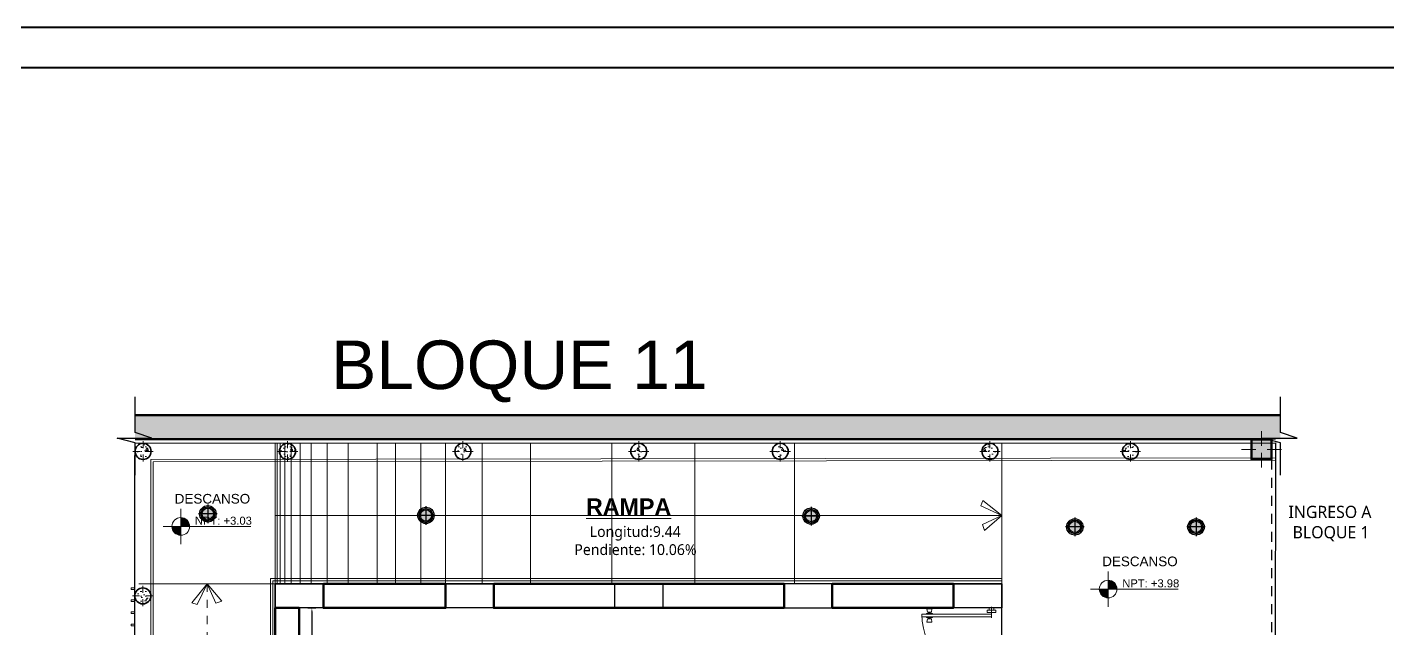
# Model space of a CAD drawing. Header units: metres. Extents: x 44 to 146, y 191 to 279.
# Drawn here: x 63.42 to 80.38, y 271.35 to 278.84 of the extents above; entities that cross this region are included whole.
import ezdxf

# ---------------------------------------------------------------- set-up
doc = ezdxf.new("R2010")
doc.units = ezdxf.units.M
doc.linetypes.add('DASHED2', pattern=[0.375, 0.25, -0.125])
doc.linetypes.add('HIDDEN2', pattern=[0.1875, 0.125, -0.0625])
for name, color, linetype, lineweight in [('0_Pluma_Nº__1', 8, 'Continuous', 0), ('COLUMNAS 50', 7, 'Continuous', 50), ('flechas', 180, 'Continuous', 15), ('GRAFO 0 BLANCO', 7, 'Continuous', 0), ('GRAFO01', 7, 'Continuous', 0), ('letras sr', 7, 'Continuous', 5), ('linea 001', 252, 'Continuous', 0), ('Muros el', 7, 'Continuous', 50), ('Proyeccciones', 1, 'DASHED2', 18), ('Structural - Bearing_Pen_No__20', 1, 'Continuous', 0), ('TEXTO 100', 7, 'Continuous', 20), ('TOMACORRIENTE', 5, 'HIDDEN2', 30)]:
    doc.layers.add(name, color=color, linetype=linetype, lineweight=lineweight)
doc.layers.add('ALUMBRADO', color=1, linetype='Continuous')
doc.layers.add('CELOSIA', color=40, linetype='Continuous')
doc.layers.add('Structural - Bearing_Pen_No__169', color=7, linetype='Continuous', lineweight=13, true_color=0x68b353)
doc.layers.add('Structural - Bearing_Pen_No__28', color=7, linetype='Continuous', lineweight=35, true_color=0xa80f02)
doc.styles.add('Generales', font='trebuc.ttf', dxfattribs={"height": 0.22})
doc.styles.add('GENERATED_STYLE_1', font='arialbd.ttf')
doc.styles.add('Santa Rosa 1 50', font='trebuc.ttf')
doc.styles.add('TITULOS', font='swissek.ttf')

# ---------------------------------------------------------------- blocks, each defined once
blk = doc.blocks.new('CC 20')
at = {"layer": 'Structural - Bearing_Pen_No__169', "linetype": 'Continuous', "lineweight": 13, "true_color": 0x68b353}
h = blk.add_hatch(dxfattribs=at)
h.set_pattern_fill('STRUCTURAL_CONCRETE', color=85, scale=0.5, style=0, pattern_type=2)
h.set_pattern_definition([(0, (2785.2431, 1847.3841), (0, 0.31177), [0.03, -0.15]), (0, (2785.3331, 1847.54), (0, 0.31177), [0.03, -0.15]), (60, (2785.2431, 1847.3841), (-0.27, 0.155885), [0.03, -0.15]), (60, (2785.4231, 1847.3841), (-0.27, 0.155885), [0.03, -0.15]), (120, (2785.2731, 1847.3841), (0.27, 0.155885), [0.03, -0.15]), (120, (2785.4531, 1847.3841), (0.27, 0.155885), [0.03, -0.15]), (0, (2785.243096, 1847.414107), (0, 0.06), [0, -0.06, 0, -0.09]), (45, (2785.273096, 1847.414107), (-0.0424264, 0.0424264), [0, -0.045, 0, -0.075])])
h.paths.add_polyline_path([(2788.203, 1849.663), (2788.303, 1849.763), (2788.203, 1849.863), (2788.104, 1849.776)])
at = {"layer": 'Structural - Bearing_Pen_No__20', "color": 1, "linetype": 'Continuous', "lineweight": 0}
for p, q in [((2788.203, 1849.803), (2788.203, 1849.89)), ((2788.163, 1849.763), (2788.075, 1849.763)), ((2788.203, 1849.723), (2788.203, 1849.635)), ((2788.243, 1849.763), (2788.33, 1849.763))]:
    blk.add_line(p, q, dxfattribs=at)
at = {"layer": 'Structural - Bearing_Pen_No__28', "color": 14, "linetype": 'Continuous', "lineweight": 35, "true_color": 0xa80f02}
blk.add_circle((2788.203, 1849.763), 0.1, dxfattribs=at)
blk = doc.blocks.new('PTA-B')
for p, q in [((0.083, 0), (0.083, 0.78)), ((0.083, 0.78), (0.114, 0.78)), ((0.114, 0.78), (0.114, 0)), ((0.025, 0.707), (0.023, 0.707)), ((0.023, 0.707), (0.023, 0.685)), ((0.025, 0.685), (0.023, 0.685)), ((0.061, 0.719), (0.025, 0.724)), ((0.025, 0.724), (0.025, 0.669)), ((0.061, 0.674), (0.025, 0.669)), ((0.061, 0.719), (0.061, 0.674)), ((0.072, 0.705), (0.061, 0.705)), ((0.072, 0.688), (0.061, 0.688)), ((0.072, 0.686), (0.072, 0.706)), ((0.076, 0.731), (0.076, 0.661)), ((0.082, 0.731), (0.076, 0.731)), ((0.082, 0.661), (0.076, 0.661)), ((0.082, 0.731), (0.082, 0.661)), ((0.115, 0.731), (0.121, 0.731)), ((0.115, 0.731), (0.115, 0.661)), ((0.115, 0.661), (0.121, 0.661)), ((0.121, 0.731), (0.121, 0.661)), ((0.125, 0.686), (0.125, 0.706)), ((0.125, 0.705), (0.136, 0.705)), ((0.125, 0.688), (0.136, 0.688)), ((0.136, 0.719), (0.172, 0.724)), ((0.136, 0.719), (0.136, 0.674)), ((0.136, 0.674), (0.172, 0.669)), ((0.172, 0.724), (0.172, 0.669)), ((0.172, 0.707), (0.174, 0.707)), ((0.172, 0.685), (0.174, 0.685)), ((0.174, 0.707), (0.174, 0.685)), ((0, 0), (0.125, 0)), ((0.015, 0.025), (0.04, 0.025)), ((0.04, -0.05), (0.04, 0.05)), ((0.04, 0.05), (0.065, 0.05)), ((0.065, -0.05), (0.065, 0.05)), ((0.837, 0), (0.907, 0)), ((0.865, -0.05), (0.865, 0.05)), ((0.89, 0.05), (0.865, 0.05)), ((0.89, -0.05), (0.89, 0.05)), ((0.915, 0.025), (0.89, 0.025)), ((0.015, -0.025), (0.04, -0.025)), ((0.04, -0.05), (0.065, -0.05)), ((0.89, -0.05), (0.865, -0.05)), ((0.915, -0.025), (0.89, -0.025))]:
    blk.add_line(p, q)
for centre, radius, start, end in [((0.083, 0), 0.78, 0, 90), ((0.072, 0.71), 0.00402, 264.8527, 9.8194), ((0.072, 0.682), 0.00402, 350.1806, 95.1473), ((0.125, 0.71), 0.00402, 170.1806, 275.1473), ((0.125, 0.682), 0.00402, 84.8527, 189.8194)]:
    blk.add_arc(centre, radius, start, end)
blk = doc.blocks.new('LED PASILLO')
at = {"layer": 'ALUMBRADO'}
h = blk.add_hatch(color=202, dxfattribs=at)
h.dxf.hatch_style = 1
edge = h.paths.add_edge_path()
edge.add_line((0, 0.138), (0, -0.138))
edge.add_line((-0.138, 0), (0.138, 0))
edge = h.paths.add_edge_path()
edge.add_line((0, 0), (0, 0.085))
edge.add_arc((0, 0), 0.0845, 90, 180)
edge.add_line((-0.085, 0), (0, 0))
edge = h.paths.add_edge_path()
edge.add_line((0.085, 0), (0, 0))
edge.add_line((0, 0), (0, -0.085))
edge.add_arc((0, 0), 0.0845, 270, 360)
at = {"layer": 'ALUMBRADO', "color": 202}
for points in [[(-0.138, 0), (0.138, 0)], [(0, 0.138), (0, -0.138)]]:
    blk.add_lwpolyline(points, dxfattribs=at)
for radius in [0.122, 0.103, 0.0845]:
    blk.add_circle((0, 0), radius, dxfattribs=at)

msp = doc.modelspace()

# ---------------------------------------------------------------- hatches: boundary and pattern name
h = msp.add_hatch()
h.set_pattern_fill('AR-CONC', color=256, scale=0.001)
h.set_pattern_definition([(50, (41.89218, 253.10265), (0.18218467, -0.0159391), [0.01905, -0.20955]), (355, (41.89218, 253.10265), (-0.0352434, 0.19105685), [0.01524, -0.1676406]), (100.45144, (41.90736, 253.10132), (0.14694125, 0.17511775), [0.01619, -0.17809024]), (46.1842, (41.89218, 253.15345), (0.271079, -0.0420423), [0.028575, -0.314325]), (96.63556, (41.91477, 253.14995), (0.2374041, 0.2474261), [0.024285, -0.2671356]), (351.18415, (41.89218, 253.15345), (0.2374041, 0.2474261), [0.02286, -0.2514597]), (21, (41.91758, 253.14075), (0.1516144, -0.1022652), [0.01905, -0.20955]), (326, (41.91758, 253.14075), (0.061802, 0.184188), [0.01524, -0.16764]), (71.45144, (41.93021, 253.13223), (0.2134164, 0.0819228), [0.01619, -0.1780899]), (37.5, (41.892176, 253.10265), (0.0030886, 0.08455504), [0, -0.165608, 0, -0.17018, 0, -0.168275]), (7.5, (41.89218, 253.10265), (0.06681966, 0.10018057), [0, -0.097028, 0, -0.161798, 0, -0.064135]), (327.5, (41.835534, 253.10265), (0.1355906, -0.00572874), [0, -0.0635, 0, -0.19812, 0, -0.26289]), (317.5, (41.81013, 253.10265), (0.14812918, 0.0254265), [0, -0.08255, 0, -0.131572, 0, -0.18669])])
h.paths.add_polyline_path([(70.644, 274.008), (64.767, 274.008), (64.767, 273.708), (70.644, 273.708)])
h.paths.add_polyline_path([(79.043, 274.008), (70.644, 274.008), (70.644, 273.708), (79.043, 273.708)])
at = {"layer": 'GRAFO 0 BLANCO', "true_color": 0x939598}
h = msp.add_hatch(color=252, dxfattribs=at)
h.dxf.hatch_style = 1
h.paths.add_polyline_path([(78.933, 273.455), (78.933, 273.705), (78.683, 273.705), (78.683, 273.455)])
h = msp.add_hatch(color=252, dxfattribs=at)
h.dxf.hatch_style = 1
h.paths.add_polyline_path([(78.933, 273.455), (78.933, 273.705), (78.683, 273.705), (78.683, 273.455)])
at = {"layer": 'TEXTO 100', "linetype": 'Continuous', "lineweight": 13}
for points in [[(65.337, 272.623), (65.447, 272.623), (65.439, 272.665), (65.415, 272.701), (65.379, 272.724), (65.337, 272.733)], [(65.337, 272.623), (65.227, 272.623), (65.236, 272.581), (65.259, 272.545), (65.295, 272.521), (65.337, 272.513)], [(76.896, 271.843), (77.006, 271.843), (76.998, 271.885), (76.974, 271.92), (76.938, 271.944), (76.896, 271.953)], [(76.896, 271.843), (76.786, 271.843), (76.795, 271.8), (76.819, 271.765), (76.854, 271.741), (76.896, 271.733)]]:
    msp.add_hatch(color=256, dxfattribs=at).paths.add_polyline_path(points)

# ---------------------------------------------------------------- linework, layer by layer
at = {"color": 1}
for p, q in [((64.767, 273.794), (64.767, 274.236)), ((79.043, 273.794), (79.043, 274.236)), ((64.767, 273.663), (64.545, 273.721)), ((64.545, 273.721), (64.977, 273.721)), ((64.977, 273.721), (64.767, 273.794)), ((79.043, 273.663), (78.821, 273.721)), ((78.821, 273.721), (79.253, 273.721)), ((79.253, 273.721), (79.043, 273.794)), ((64.767, 273.261), (64.767, 273.663)), ((79.043, 273.261), (79.043, 273.663))]:
    msp.add_line(p, q, dxfattribs=at)
for p, q in [((64.767, 273.658), (78.983, 273.663)), ((78.983, 273.663), (78.977, 270.07)), ((64.764, 267.403), (64.764, 273.508)), ((66.514, 267.403), (66.514, 271.808)), ((66.814, 267.403), (66.814, 271.608))]:
    msp.add_line(p, q)
at = {"color": 9}
for p, q in [((66.921, 271.608), (67.021, 271.608)), ((66.971, 271.558), (66.971, 270.729))]:
    msp.add_line(p, q, dxfattribs=at)
at = {"color": 7, "lineweight": 40}
msp.add_lwpolyline([(44.219, 278.839), (104.219, 278.839), (104.219, 233.839), (44.219, 233.839), (44.219, 278.839)], dxfattribs=at)
msp.add_lwpolyline([(44.719, 278.339), (103.719, 278.339), (103.719, 234.339), (44.719, 234.339)], close=True, dxfattribs=at)
at = {"linetype": 'HIDDEN2'}
msp.add_lwpolyline([(78.933, 273.455), (78.933, 270.102)], dxfattribs=at)
msp.add_lwpolyline([(78.933, 273.455), (78.933, 270.102)], dxfattribs=at)
at = {"color": 3, "lineweight": 30}
for points in [[(66.514, 271.608), (66.514, 271.908), (67.115, 271.908), (67.115, 271.608), (66.514, 271.608)], [(68.637, 271.608), (68.637, 271.908), (69.237, 271.908), (69.237, 271.608), (68.637, 271.608)], [(70.747, 271.608), (70.747, 271.908), (71.347, 271.908), (71.347, 271.608), (70.747, 271.608)], [(73.457, 271.608), (73.457, 271.908), (72.857, 271.908), (72.857, 271.608), (73.457, 271.608)], [(74.967, 271.608), (74.967, 271.908), (75.57, 271.908), (75.57, 271.608), (74.967, 271.608)]]:
    msp.add_lwpolyline(points, dxfattribs=at)
msp.add_lwpolyline([(75.57, 271.908), (66.514, 271.908), (66.518, 267.201, 0.956225), (75.565, 267.201), (75.57, 271.908)], format="xyb", close=True)
for points in [[(67.565, 271.908), (67.115, 271.908)], [(67.565, 271.608), (67.115, 271.608)]]:
    msp.add_lwpolyline(points)
at = {"color": 9}
msp.add_solid([(66.963, 271.558), (66.98, 271.558), (66.971, 271.608)], dxfattribs=at)
at = {"layer": 'CELOSIA', "linetype": 'Continuous', "lineweight": 5}
for points in [[(64.764, 271.837), (64.718, 271.837), (64.718, 271.858), (64.764, 271.858)], [(64.764, 271.687), (64.718, 271.687), (64.718, 271.708), (64.764, 271.708)], [(64.764, 271.537), (64.718, 271.537), (64.718, 271.558), (64.764, 271.558)], [(64.764, 271.387), (64.718, 271.387), (64.718, 271.408), (64.764, 271.408)]]:
    msp.add_lwpolyline(points, close=True, dxfattribs=at)
at = {"layer": 'COLUMNAS 50', "color": 1, "linetype": 'Continuous', "lineweight": 9}
for p, q in [((78.808, 273.628), (78.808, 273.808)), ((78.808, 273.628), (78.808, 273.808)), ((78.738, 273.583), (78.558, 273.583)), ((78.738, 273.583), (78.558, 273.583)), ((79.058, 273.583), (78.878, 273.583)), ((79.058, 273.583), (78.878, 273.583)), ((78.808, 273.538), (78.808, 273.358)), ((78.808, 273.538), (78.808, 273.358))]:
    msp.add_line(p, q, dxfattribs=at)
at = {"layer": 'COLUMNAS 50', "linetype": 'Continuous'}
msp.add_lwpolyline([(78.933, 273.455), (78.933, 273.705), (78.683, 273.705), (78.683, 273.455)], close=True, dxfattribs=at)
msp.add_lwpolyline([(78.933, 273.455), (78.933, 273.705), (78.683, 273.705), (78.683, 273.455)], close=True, dxfattribs=at)
at = {"layer": 'flechas', "color": 7, "true_color": 0xffffff}
msp.add_line((66.514, 272.758), (75.57, 272.758), dxfattribs=at)
msp.add_lwpolyline([(75.57, 272.758), (75.332, 272.947), (75.311, 272.881), (75.57, 272.758), (75.356, 272.571), (75.329, 272.648), (75.57, 272.758)], dxfattribs=at)
at = {"layer": 'GRAFO01', "color": 251, "linetype": 'DASHED2', "lineweight": 9, "ltscale": 0.4}
for points in [[(78.983, 273.708), (78.683, 273.708)], [(78.683, 273.708), (78.683, 273.707)], [(78.983, 273.708), (78.683, 273.708)], [(78.683, 273.708), (78.683, 273.707)]]:
    msp.add_lwpolyline(points, dxfattribs=at)
at = {"layer": 'linea 001'}
for p, q in [((66.514, 271.908), (66.514, 273.658)), ((66.514, 271.908), (66.514, 273.658)), ((66.514, 273.658), (66.514, 271.908)), ((66.514, 271.908), (66.514, 273.658)), ((66.514, 271.908), (66.514, 273.658)), ((66.514, 271.908), (66.514, 273.658)), ((66.539, 271.908), (66.539, 273.658)), ((66.576, 271.908), (66.576, 273.658)), ((66.633, 271.908), (66.633, 273.658)), ((66.715, 271.908), (66.715, 273.658)), ((66.824, 271.908), (66.824, 273.658)), ((66.963, 271.908), (66.963, 273.658)), ((67.162, 271.908), (67.162, 273.658)), ((67.424, 271.908), (67.424, 273.658)), ((67.784, 271.908), (67.784, 273.658)), ((68.012, 271.908), (68.012, 273.658)), ((68.328, 273.658), (68.328, 271.908)), ((68.328, 271.908), (68.328, 273.658)), ((68.637, 273.658), (68.637, 271.908)), ((69.094, 273.658), (69.094, 271.908)), ((69.695, 273.658), (69.695, 271.908)), ((70.711, 273.658), (70.711, 271.908)), ((71.746, 273.658), (71.746, 271.908)), ((72.988, 273.658), (72.988, 271.908)), ((75.57, 273.658), (75.57, 271.908)), ((64.964, 267.403), (64.963, 273.458)), ((64.994, 267.403), (64.993, 273.428)), ((66.514, 271.908), (64.814, 271.908)), ((66.454, 267.403), (66.454, 271.808)), ((66.484, 267.403), (66.484, 271.808))]:
    msp.add_line(p, q, dxfattribs=at)
for points in [[(64.963, 273.458), (78.982, 273.478), (78.982, 273.448), (64.993, 273.428)], [(66.484, 271.808), (66.484, 271.914), (66.484, 271.944), (75.57, 271.944), (75.57, 271.974), (66.484, 271.974), (66.454, 271.974), (66.454, 271.808)]]:
    msp.add_lwpolyline(points, dxfattribs=at)
at = {"layer": 'Muros el', "ltscale": 0.05}
for p, q in [((64.767, 274.008), (79.043, 274.008)), ((64.767, 273.708), (78.874, 273.708))]:
    msp.add_line(p, q, dxfattribs=at)
for points in [[(67.115, 271.908), (67.115, 271.608), (68.637, 271.608), (68.637, 271.908)], [(69.237, 271.908), (69.237, 271.608), (72.857, 271.608), (72.857, 271.908)], [(73.457, 271.908), (73.457, 271.608), (74.967, 271.608), (74.967, 271.908)], [(66.514, 271.608), (66.814, 271.608), (66.814, 270.15), (66.514, 270.15)]]:
    msp.add_lwpolyline(points, close=True, dxfattribs=at)
at = {"layer": 'Proyeccciones', "linetype": 'Continuous'}
msp.add_lwpolyline([(65.664, 271.908), (65.474, 271.671), (65.54, 271.649), (65.664, 271.908), (65.85, 271.694), (65.773, 271.667), (65.664, 271.908)], dxfattribs=at)
at = {"layer": 'Proyeccciones', "linetype": 'DASHED2', "lineweight": 9, "ltscale": 0.4}
msp.add_lwpolyline([(65.664, 271.908), (65.664, 267.403, 0.468968), (72.022, 262.115)], format="xyb", dxfattribs=at)
at = {"layer": 'TEXTO 100', "linetype": 'Continuous', "lineweight": 13}
for p, q in [((65.337, 272.403), (65.337, 272.843)), ((65.117, 272.623), (66.211, 272.623)), ((76.896, 271.623), (76.896, 272.063)), ((76.676, 271.843), (77.77, 271.843))]:
    msp.add_line(p, q, dxfattribs=at)
for centre in [(65.337, 272.623), (76.896, 271.843)]:
    msp.add_circle(centre, 0.11, dxfattribs=at)

# ---------------------------------------------------------------- block references
for p in [(-2723.336, -1576.205), (-2721.536, -1576.205), (-2719.35, -1576.205), (-2717.158, -1576.205), (-2715.394, -1576.205), (-2712.78, -1576.205), (-2723.339, -1578.005)]:
    msp.add_blockref('CC 20', p)
at = {"xscale": -1}
msp.add_blockref('CC 20', (2865.376, -1576.205), dxfattribs=at)
at = {"layer": '0_Pluma_Nº__1', "linetype": 'ByBlock', "extrusion": (0, 0, -1), "xscale": 1.111111111111069, "yscale": 1.111111111111069, "zscale": -1.111111111111069, "rotation": 270}
msp.add_blockref('PTA-B', (-75.442, 271.624), dxfattribs=at)
at = {"layer": 'TOMACORRIENTE', "xscale": 0.8365500000000002, "yscale": 0.8365500000000002, "zscale": 0.8365500000000002, "rotation": 270}
for p in [(65.674, 272.78), (68.393, 272.76), (73.193, 272.752), (76.481, 272.617), (77.991, 272.617)]:
    msp.add_blockref('LED PASILLO', p, dxfattribs=at)

# ---------------------------------------------------------------- texts
at = {"color": 9, "true_color": 0xc7c8ca, "style": 'TITULOS'}
msp.add_text('BLOQUE 11', height=0.6044, dxfattribs=at).set_placement((67.211, 274.334))
at = {"layer": 'letras sr', "insert": (69.799, 272.972), "char_height": 0.21665, "attachment_point": 1, "style": 'Santa Rosa 1 50'}
msp.add_mtext_dynamic_manual_height_columns('\\pi0.58906;{\\fSwis721 Ex BT|b1|i0|c0|p34;\\H0.95694x;\\LRAMPA \\P\\pi0.63515;\\fTrebuchet MS|b0|i0|c0|p34;\\H0.65x;\\lLongitud:9.44\\P\\pi0.44359;Pendiente: 10.06%}', width=2.40198, gutter_width=0.518, heights=[0], dxfattribs=at)
at = {"layer": 'letras sr', "insert": (78.323, 273.037), "char_height": 0.08346, "width": 2.6165, "attachment_point": 1, "style": 'Generales'}
msp.add_mtext('{\\H1.1304x; \\P\\pi0.82042;\\H1.60774x;INGRESO A \\P\\pi0.87159;BLOQUE 1}', dxfattribs=at)
at = {"layer": 'TEXTO 100', "linetype": 'Continuous', "lineweight": 13, "char_height": 0.12, "attachment_point": 2, "style": 'GENERATED_STYLE_1'}
for insert in [(65.732, 273.028), (77.292, 272.248)]:
    msp.add_mtext('\\A1;{\\fArial|b0|i0|c0|p34;DESCANSO}', dxfattribs=dict(at, insert=insert))
at = {"layer": 'TEXTO 100', "lineweight": 13, "char_height": 0.1, "attachment_point": 7, "style": 'GENERATED_STYLE_1'}
for s, insert in [('\\A1;{\\fArial|b0|i0|c0|p34;NPT: +3.03}', (65.513, 272.643)), ('\\A1;{\\fArial|b0|i0|c0|p34;NPT: +3.98}', (77.072, 271.863))]:
    msp.add_mtext(s, dxfattribs=dict(at, insert=insert))

doc.saveas('drawing.dxf')
